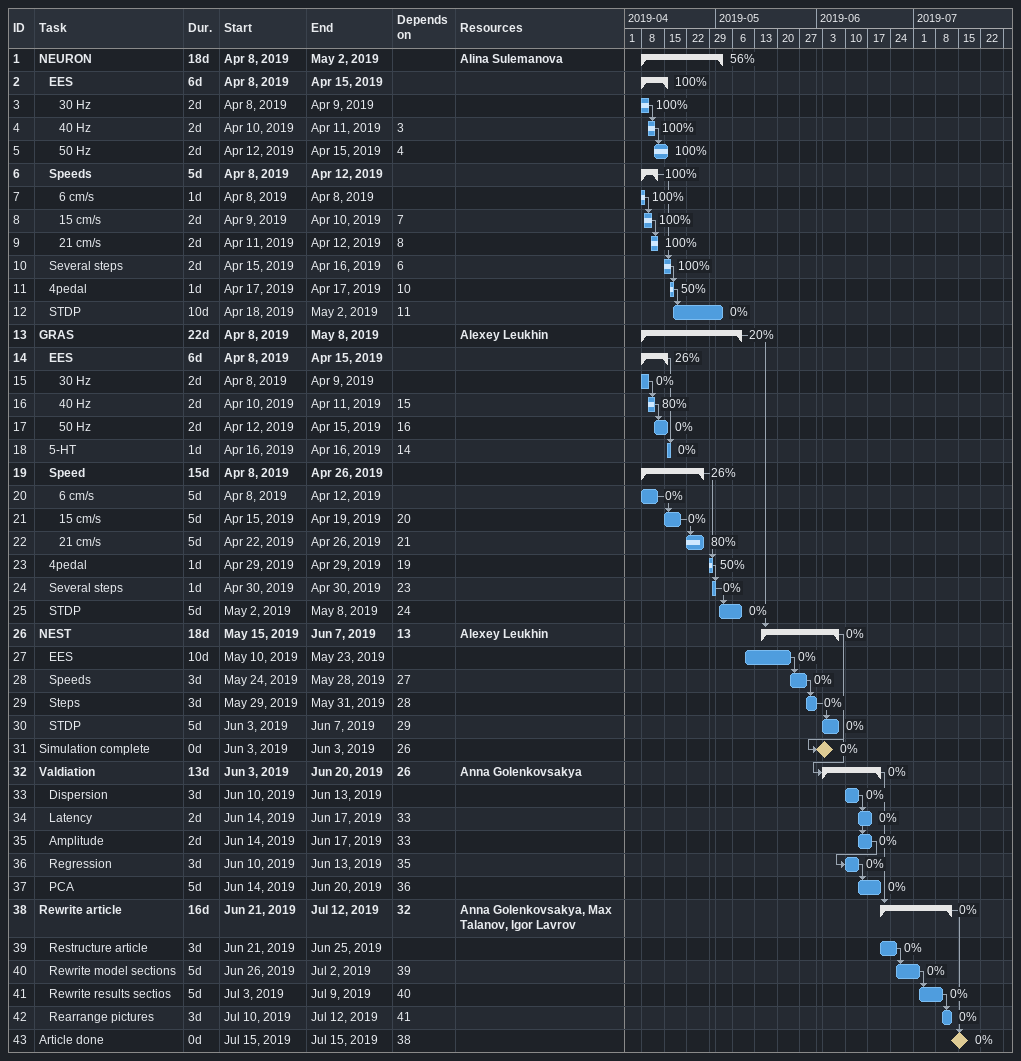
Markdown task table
| ID | Level | Task | Duration | Start | Finish | Predecessors | Resources | % complete |
|---|---|---|---|---|---|---|---|---|
| 1 | 1 | **NEURON** | 18d | 2019-04-08 | 2019-05-02 |  | Alina Sulemanova | 56 |
| 2 | 2 | **EES** | 6d | 2019-04-08 | 2019-04-15 |  |  | 100 |
| 3 | 3 | 30 Hz | 2d | 2019-04-08 | 2019-04-09 |  |  | 100 |
| 4 | 3 | 40 Hz | 2d | 2019-04-10 | 2019-04-11 | 3 |  | 100 |
| 5 | 3 | 50 Hz | 2d | 2019-04-12 | 2019-04-15 | 4 |  | 100 |
| 6 | 2 | **Speeds** | 5d | 2019-04-08 | 2019-04-12 |  |  | 100 |
| 7 | 3 | 6 cm/s | 1d | 2019-04-08 | 2019-04-08 |  |  | 100 |
| 8 | 3 | 15 cm/s | 2d | 2019-04-09 | 2019-04-10 | 7 |  | 100 |
| 9 | 3 | 21 cm/s | 2d | 2019-04-11 | 2019-04-12 | 8 |  | 100 |
| 10 | 2 | Several steps | 2d | 2019-04-15 | 2019-04-16 | 6 |  | 100 |
| 11 | 2 | 4pedal | 1d | 2019-04-17 | 2019-04-17 | 10 |  | 50 |
| 12 | 2 | STDP | 10d | 2019-04-18 | 2019-05-02 | 11 |  | 0 |
| 13 | 1 | **GRAS** | 22d | 2019-04-08 | 2019-05-08 |  | Alexey Leukhin | 20 |
| 14 | 2 | **EES** | 6d | 2019-04-08 | 2019-04-15 |  |  | 26 |
| 15 | 3 | 30 Hz | 2d | 2019-04-08 | 2019-04-09 |  |  | 0 |
| 16 | 3 | 40 Hz | 2d | 2019-04-10 | 2019-04-11 | 15 |  | 80 |
| 17 | 3 | 50 Hz | 2d | 2019-04-12 | 2019-04-15 | 16 |  | 0 |
| 18 | 2 | 5-HT | 1d | 2019-04-16 | 2019-04-16 | 14 |  | 0 |
| 19 | 2 | **Speed** | 15d | 2019-04-08 | 2019-04-26 |  |  | 26 |
| 20 | 3 | 6 cm/s | 5d | 2019-04-08 | 2019-04-12 |  |  | 0 |
| 21 | 3 | 15 cm/s | 5d | 2019-04-15 | 2019-04-19 | 20 |  | 0 |
| 22 | 3 | 21 cm/s | 5d | 2019-04-22 | 2019-04-26 | 21 |  | 80 |
| 23 | 2 | 4pedal | 1d | 2019-04-29 | 2019-04-29 | 19 |  | 50 |
| 24 | 2 | Several steps | 1d | 2019-04-30 | 2019-04-30 | 23 |  | 0 |
| 25 | 2 | STDP | 5d | 2019-05-02 | 2019-05-08 | 24 |  | 0 |
| 26 | 1 | **NEST** | 18d | 2019-05-15 | 2019-06-07 | 13 | Alexey Leukhin | 0 |
| 27 | 2 | EES | 10d | 2019-05-10 | 2019-05-23 |  |  | 0 |
| 28 | 2 | Speeds | 3d | 2019-05-24 | 2019-05-28 | 27 |  | 0 |
| 29 | 2 | Steps | 3d | 2019-05-29 | 2019-05-31 | 28 |  | 0 |
| 30 | 2 | STDP | 5d | 2019-06-03 | 2019-06-07 | 29 |  | 0 |
| 31 | 1 | Simulation complete | 0d | 2019-06-03 | 2019-06-03 | 26 |  | 0 |
| 32 | 1 | **Valdiation** | 13d | 2019-06-03 | 2019-06-20 | 26 | Anna Golenkovsakya | 0 |
| 33 | 2 | Dispersion | 3d | 2019-06-10 | 2019-06-13 |  |  | 0 |
| 34 | 2 | Latency | 2d | 2019-06-14 | 2019-06-17 | 33 |  | 0 |
| 35 | 2 | Amplitude | 2d | 2019-06-14 | 2019-06-17 | 33 |  | 0 |
| 36 | 2 | Regression | 3d | 2019-06-10 | 2019-06-13 | 35 |  | 0 |
| 37 | 2 | PCA | 5d | 2019-06-14 | 2019-06-20 | 36 |  | 0 |
| 38 | 1 | **Rewrite article** | 16d | 2019-06-21 | 2019-07-12 | 32 | Anna Golenkovsakya, Max Talanov, Igor Lavrov | 0 |
| 39 | 2 | Restructure article | 3d | 2019-06-21 | 2019-06-25 |  |  | 0 |
| 40 | 2 | Rewrite model sections | 5d | 2019-06-26 | 2019-07-02 | 39 |  | 0 |
| 41 | 2 | Rewrite results sectios | 5d | 2019-07-03 | 2019-07-09 | 40 |  | 0 |
| 42 | 2 | Rearrange pictures | 3d | 2019-07-10 | 2019-07-12 | 41 |  | 0 |
| 43 | 1 | Article done | 0d | 2019-07-15 | 2019-07-15 | 38 |  | 0 |
